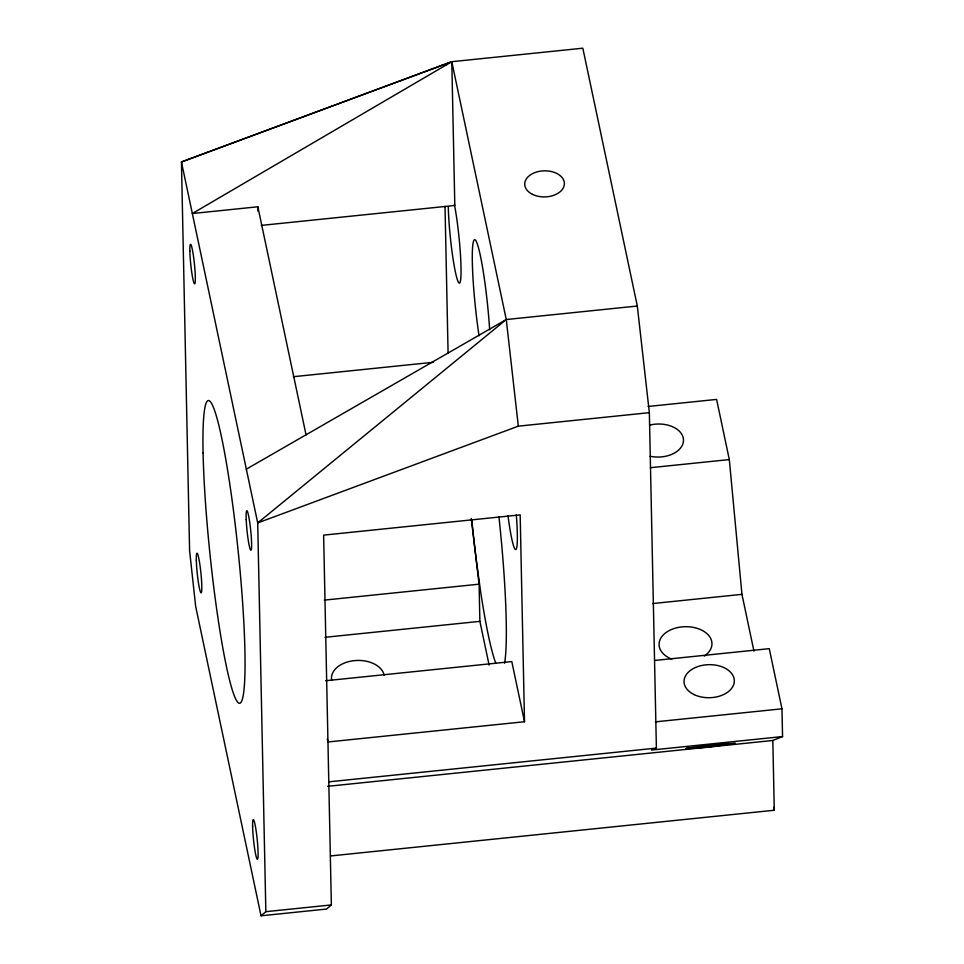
<?xml version="1.0" encoding="UTF-8"?>
<svg xmlns="http://www.w3.org/2000/svg" width="964" height="964" viewBox="0 0 964 964"><rect width="100%" height="100%" fill="white"/><g stroke="black" fill="none" stroke-linecap="round" stroke-linejoin="round"><path stroke-width="1.45" d="M654.604 660.473L769.26 648.664L781.973 708.817L782.551 736.556L651.519 750.052L656.388 748.1L649.35 412.664L637.312 306.034L582.834 48.2L451.803 61.696L181.449 161.964L189.595 550.709L195.668 606.392L261.027 915.8L265.847 911.679L331.363 904.931L323.627 535.128L520.174 514.872L524.512 721.723L327.953 741.979L327.338 739.039M331.363 904.931L326.543 909.052L261.027 915.8M637.312 306.034L506.269 319.53L257.701 522.934L265.847 911.679M246.35 469.155L506.269 319.53L451.803 61.696L181.449 161.964L257.701 522.934L518.319 426.16L649.35 412.664M327.639 786.323L772.827 740.473L782.551 736.556M442.054 65.191L446.525 64.733M306.07 434.981L257.858 206.778L192.342 213.526L451.803 61.696L454.815 205.477L261.232 225.407M293.393 376.707L433.354 362.283M648.109 406.471L716.601 399.409L729.314 459.575L741.955 594.354L753.956 651.17M650.399 467.709L729.314 459.575M324.241 600.126L479.096 584.172L471.276 518.415M325.013 637.3L479.879 621.358L489.11 665.052M652.616 603.56L741.955 594.354M325.663 680.741L511.8 661.569L524.512 721.723M655.399 721.855L781.973 708.817M328.784 781.84L656.388 748.1M330.592 855.948L774.285 810.242L772.827 740.473M773.658 807.302L774.285 810.242M506.269 319.53L518.319 426.16M479.096 584.172L479.879 621.358M445.019 206.368L448.091 353.258M257.858 206.778L257.954 211.152M331.712 680.524A26.462 17.4 -1.2 0 1 354.294 660.641A26.462 17.4 -1.2 0 1 384.13 675.125M671.836 659.135A26.462 17.4 -1.2 0 1 664.003 634.204A26.462 17.4 -1.2 0 1 702.563 630.577A26.462 17.4 -1.2 0 1 704.347 656.074M495.894 663.509A146.853 13.677 84.1 0 1 480.47 590.486L476.77 563.771A146.853 13.677 84.1 0 1 471.782 519.789M498.954 516.849A146.853 13.677 84.1 0 1 504.57 663.172M516.318 515.029A46.308 4.314 84.1 0 1 515.68 549.552A46.308 4.314 84.1 0 1 508.016 515.8M454.406 204.513A46.308 4.314 84.1 0 1 461.033 268.836A46.308 4.314 84.1 0 1 455.225 271.185A46.308 4.314 84.1 0 1 448.296 206.983M479.036 335.785A66.154 6.158 84.1 0 1 474.421 239.759A66.154 6.158 84.1 0 1 489.676 329.808M649.796 425.1A25.136 16.521 -1.2 0 1 683.488 440.126A25.136 16.521 -1.2 0 1 650.11 456.249M687.296 748.076L685.705 748.715L707.468 747.148L735.448 743.352L719.963 744.051L687.296 748.076M203.079 452.935A152.155 14.171 84.1 0 0 236.481 700.466A152.155 14.171 84.1 0 0 232.324 501.919A152.155 14.171 84.1 0 0 203.079 452.935M246.206 519.596A19.846 1.844 84.1 0 0 250.773 550.191A19.846 1.844 84.1 0 0 249.628 521.669A19.846 1.844 84.1 0 0 246.206 519.596M252.616 826.594A19.846 1.844 84.1 0 0 256.978 858.888A19.846 1.844 84.1 0 0 256.436 832.992A19.846 1.844 84.1 0 0 252.616 826.594M196.331 560.168A19.846 1.844 84.1 0 0 200.693 592.45A19.846 1.844 84.1 0 0 200.15 566.555A19.846 1.844 84.1 0 0 196.331 560.168M189.86 251.158A19.846 1.844 84.1 0 0 194.21 283.452A19.846 1.844 84.1 0 0 193.668 257.545A19.846 1.844 84.1 0 0 189.86 251.158M532.586 194.415A19.846 13.05 -1.2 0 0 564.241 185.245A19.846 13.05 -1.2 0 0 536.84 171.941A19.846 13.05 -1.2 0 0 532.586 194.415M694.02 694.55A25.136 16.521 -1.2 0 0 734.134 682.946A25.136 16.521 -1.2 0 0 699.418 666.076A25.136 16.521 -1.2 0 0 694.02 694.55"/></g></svg>
